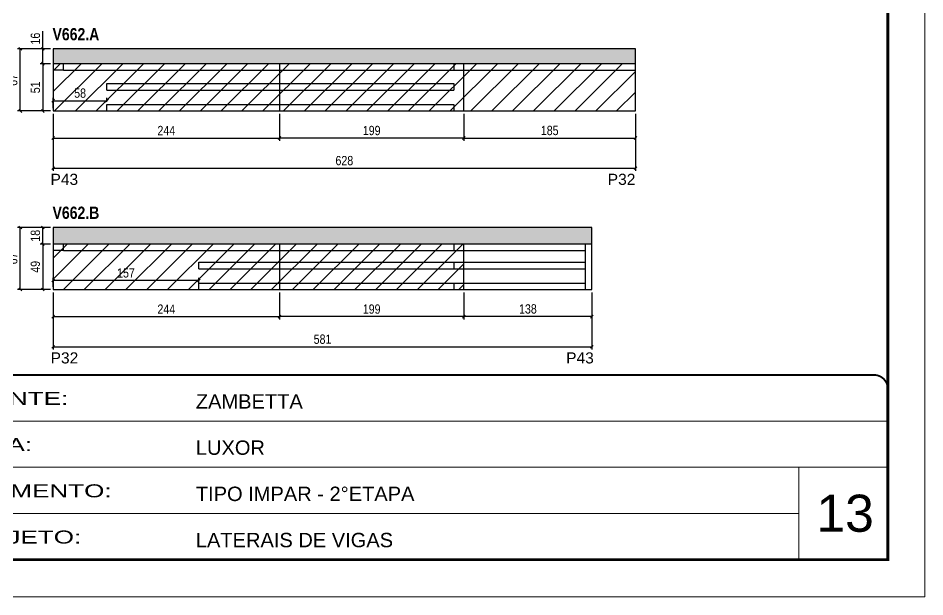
# Model space of a CAD drawing. Extents: x 3309 to 9563, y -2522 to 14608.
# Drawn here: x 3816 to 4794, y 10112 to 10736 of the extents above; entities that cross this region are included whole.
import ezdxf

# ---------------------------------------------------------------- set-up
doc = ezdxf.new("R2010")
doc.units = 0
doc.linetypes.add('CONTINUO', pattern=[0])
doc.linetypes.add('DASHED', pattern=[0.75, 0.5, -0.25])
for name, color, linetype in [('5', 5, 'Continuous'), ('COTA', 241, 'Continuous'), ('NOMENCLATURA', 7, 'Continuous'), ('Painéis', 200, 'Continuous'), ('SARR_2.2x7', 40, 'Continuous')]:
    doc.layers.add(name, color=color, linetype=linetype)
for name, color, linetype, lineweight in [('CARIMBO', 255, 'Continuous', 9), ('Folhas', 255, 'Continuous', 9), ('Hachura', 251, 'Continuous', 9), ('SARRAFO DE PRESSAO', 251, 'DASHED', 9)]:
    doc.layers.add(name, color=color, linetype=linetype, lineweight=lineweight)
doc.styles.add('ARIAL', font='arial.ttf')
doc.styles.add('COTA TECNICA', font='techl___.ttf', dxfattribs={"height": 10})
doc.styles.get("Standard").update_dxf_attribs({"font": 'arial.ttf'})
doc.styles.add('TECNICA', font='techb___.ttf', dxfattribs={"height": 10})
doc.styles.add('Tecnologia', font='')
doc.styles.get('Tecnologia').set_extended_font_data('Forgotten Futurist')
doc.dimstyles.new('PAINEL', dxfattribs={"dimtxt": 10, "dimasz": 3, "dimexe": 3, "dimexo": 3, "dimgap": 3, "dimtad": 1, "dimdec": 1, "dimzin": 12, "dimdsep": 46, "dimtxsty": 'COTA TECNICA', "dimblk1": 'OBLIQUE', "dimblk2": 'OBLIQUE', "dimsah": 1, "dimcen": 0.9, "dimclrd": 4, "dimclre": 4, "dimclrt": 240, "dimadec": 1, "dimazin": 3, "dimtfac": 1, "dimtdec": 1, "dimtmove": 0, "dimatfit": 3, "dimfxl": 1, "dimtolj": 1, "dimtzin": 12, "dimarcsym": 0})

# ---------------------------------------------------------------- blocks, each defined once
blk = doc.blocks.new('9999999999')
at = {"color": 30, "linetype": 'CONTINUO'}
for p, q in [((98564.56, 34379.64), (99583.98, 34379.64)), ((98564.56, 34329.83), (99487.98, 34329.83)), ((99583.98, 34329.83), (99487.98, 34329.83)), ((99487.98, 34329.83), (99487.98, 34230.21)), ((98564.56, 34280.02), (99487.98, 34280.02))]:
    blk.add_line(p, q, dxfattribs=at)
at = {"color": 30, "linetype": 'CONTINUO', "const_width": 2}
blk.add_lwpolyline([(99583.98, 34230.21), (99583.98, 34414.45, 0.414214), (99568.98, 34429.45), (98228.98, 34429.45, 0.414214), (98213.98, 34414.45), (98213.98, 34245.21, 0.414214), (98228.98, 34230.21), (99583.98, 34230.21)], format="xyb", dxfattribs=at)
at = {"layer": 'Folhas'}
blk.add_lwpolyline([(98138.98, 34190.21), (99623.98, 34190.21), (99623.98, 35240.21), (98138.98, 35240.21)], close=True, dxfattribs=at)
at = {"layer": 'Folhas', "color": 30, "const_width": 3}
blk.add_lwpolyline([(98213.98, 34230.21), (99583.98, 34230.21), (99583.98, 35200.21), (98213.98, 35200.21)], close=True, dxfattribs=at)
at = {"color": 7, "linetype": 'Continuous', "ltscale": 5, "style": 'ARIAL'}
for s, height, p in [('ZAMBETTA', 15.483, (98837.68, 34393.13)), ('LUXOR', 15.483, (98837.68, 34343.32)), ('TIPO IMPAR - 2°ETAPA', 15.4829, (98837.68, 34293.51)), ('LATERAIS DE VIGAS', 15.4829, (98837.68, 34243.7))]:
    blk.add_text(s, height=height, dxfattribs=at).set_placement(p)
at = {"layer": 'Folhas', "color": 7, "style": 'Tecnologia', "width": 1.5}
for s, p in [('CLIENTE:', (98573.65, 34397.17)), ('OBRA:', (98573.65, 34347.31)), ('PAVIMENTO:', (98573.65, 34297.5)), ('PROJETO:', (98573.65, 34247.69))]:
    blk.add_text(s, height=14, dxfattribs=at).set_placement(p)
blk = doc.blocks.new('_Oblique')
at = {"color": 0, "linetype": 'ByBlock', "lineweight": -2}
blk.add_line((-0.5, -0.5), (0.5, 0.5), dxfattribs=at)
blk = doc.blocks.new('*D429')
at = {"layer": 'COTA', "color": 4, "lineweight": -2, "transparency": 16777216}
for p, q in [((3854.22, 10632.88), (3854.22, 10571.21)), ((4482.22, 10632.88), (4482.22, 10571.21)), ((3854.22, 10574.21), (4482.22, 10574.21))]:
    blk.add_line(p, q, dxfattribs=at)
at = {"layer": 'Defpoints', "color": 0, "transparency": 16777216}
for p in [(3854.22, 10635.88), (4482.22, 10635.88), (4482.22, 10574.21)]:
    blk.add_point(p, dxfattribs=at)
at = {"layer": 'COTA', "color": 4, "lineweight": -2, "transparency": 16777216, "xscale": 3, "yscale": 3, "zscale": 3, "rotation": 180}
blk.add_blockref('_Oblique', (3854.22, 10574.21), dxfattribs=at)
at = {"layer": 'COTA', "color": 4, "lineweight": -2, "transparency": 16777216, "xscale": 3, "yscale": 3, "zscale": 3}
blk.add_blockref('_Oblique', (4482.22, 10574.21), dxfattribs=at)
at = {"layer": 'COTA', "color": 240, "transparency": 16777216, "insert": (4168.22, 10582.33), "char_height": 10, "attachment_point": 5, "style": 'COTA TECNICA'}
blk.add_mtext('\\A1;628', dxfattribs=at)
blk = doc.blocks.new('*D430')
at = {"layer": 'COTA', "color": 4, "lineweight": -2, "transparency": 16777216}
for p, q in [((3854.22, 10632.88), (3854.22, 10603.7)), ((4098.22, 10632.88), (4098.22, 10603.7)), ((3854.22, 10606.7), (4098.22, 10606.7))]:
    blk.add_line(p, q, dxfattribs=at)
at = {"layer": 'Defpoints', "color": 0, "transparency": 16777216}
for p in [(3854.22, 10635.88), (4098.22, 10635.88), (4098.22, 10606.7)]:
    blk.add_point(p, dxfattribs=at)
at = {"layer": 'COTA', "color": 4, "lineweight": -2, "transparency": 16777216, "xscale": 3, "yscale": 3, "zscale": 3, "rotation": 180}
blk.add_blockref('_Oblique', (3854.22, 10606.7), dxfattribs=at)
at = {"layer": 'COTA', "color": 4, "lineweight": -2, "transparency": 16777216, "xscale": 3, "yscale": 3, "zscale": 3}
blk.add_blockref('_Oblique', (4098.22, 10606.7), dxfattribs=at)
at = {"layer": 'COTA', "color": 240, "transparency": 16777216, "insert": (3976.22, 10614.77), "char_height": 10, "attachment_point": 5, "style": 'COTA TECNICA'}
blk.add_mtext('\\A1;244', dxfattribs=at)
blk = doc.blocks.new('*D428')
at = {"layer": 'COTA', "color": 4, "lineweight": -2, "transparency": 16777216}
for p, q in [((4297.22, 10632.88), (4297.22, 10603.7)), ((4482.22, 10632.88), (4482.22, 10603.7)), ((4297.22, 10606.7), (4482.22, 10606.7))]:
    blk.add_line(p, q, dxfattribs=at)
at = {"layer": 'Defpoints', "color": 0, "transparency": 16777216}
for p in [(4297.22, 10635.88), (4482.22, 10635.88), (4482.22, 10606.7)]:
    blk.add_point(p, dxfattribs=at)
at = {"layer": 'COTA', "color": 4, "lineweight": -2, "transparency": 16777216, "xscale": 3, "yscale": 3, "zscale": 3, "rotation": 180}
blk.add_blockref('_Oblique', (4297.22, 10606.7), dxfattribs=at)
at = {"layer": 'COTA', "color": 4, "lineweight": -2, "transparency": 16777216, "xscale": 3, "yscale": 3, "zscale": 3}
blk.add_blockref('_Oblique', (4482.22, 10606.7), dxfattribs=at)
at = {"layer": 'COTA', "color": 240, "transparency": 16777216, "insert": (4389.72, 10614.83), "char_height": 10, "attachment_point": 5, "style": 'COTA TECNICA'}
blk.add_mtext('\\A1;185', dxfattribs=at)
blk = doc.blocks.new('*D431')
at = {"layer": 'COTA', "color": 4, "lineweight": -2, "transparency": 16777216}
for p, q in [((3854.22, 10638.88), (3854.22, 10649.96)), ((3854.22, 10646.96), (3912.22, 10646.96)), ((3912.22, 10645.88), (3912.22, 10649.96))]:
    blk.add_line(p, q, dxfattribs=at)
at = {"layer": 'Defpoints', "color": 0, "transparency": 16777216}
for p in [(3912.22, 10646.96), (3912.22, 10642.88), (3854.22, 10635.88)]:
    blk.add_point(p, dxfattribs=at)
at = {"layer": 'COTA', "color": 4, "lineweight": -2, "transparency": 16777216, "xscale": 3, "yscale": 3, "zscale": 3, "rotation": 180}
blk.add_blockref('_Oblique', (3854.22, 10646.96), dxfattribs=at)
at = {"layer": 'COTA', "color": 4, "lineweight": -2, "transparency": 16777216, "xscale": 3, "yscale": 3, "zscale": 3}
blk.add_blockref('_Oblique', (3912.22, 10646.96), dxfattribs=at)
at = {"layer": 'COTA', "color": 240, "transparency": 16777216, "insert": (3883.22, 10655.09), "char_height": 10, "attachment_point": 5, "style": 'COTA TECNICA'}
blk.add_mtext('\\A1;58', dxfattribs=at)
blk = doc.blocks.new('*D432')
at = {"layer": 'COTA', "color": 4, "lineweight": -2, "transparency": 16777216}
for p, q in [((4098.22, 10632.88), (4098.22, 10603.7)), ((4297.22, 10632.88), (4297.22, 10603.7)), ((4297.22, 10606.7), (4098.22, 10606.7))]:
    blk.add_line(p, q, dxfattribs=at)
at = {"layer": 'Defpoints', "color": 0, "transparency": 16777216}
for p in [(4098.22, 10635.88), (4297.22, 10635.88), (4098.22, 10606.7)]:
    blk.add_point(p, dxfattribs=at)
at = {"layer": 'COTA', "color": 4, "lineweight": -2, "transparency": 16777216, "xscale": 3, "yscale": 3, "zscale": 3, "rotation": 180}
blk.add_blockref('_Oblique', (4098.22, 10606.7), dxfattribs=at)
at = {"layer": 'COTA', "color": 4, "lineweight": -2, "transparency": 16777216, "xscale": 3, "yscale": 3, "zscale": 3}
blk.add_blockref('_Oblique', (4297.22, 10606.7), dxfattribs=at)
at = {"layer": 'COTA', "color": 240, "transparency": 16777216, "insert": (4197.72, 10614.79), "char_height": 10, "attachment_point": 5, "style": 'COTA TECNICA'}
blk.add_mtext('\\A1;199', dxfattribs=at)
blk = doc.blocks.new('*D1199')
at = {"layer": 'COTA', "color": 4, "lineweight": -2, "transparency": 16777216}
for p, q in [((3854.22, 10440.38), (3854.22, 10378.72)), ((4435.22, 10440.38), (4435.22, 10378.72)), ((3854.22, 10381.72), (4435.22, 10381.72))]:
    blk.add_line(p, q, dxfattribs=at)
at = {"layer": 'Defpoints', "color": 0, "transparency": 16777216}
for p in [(3854.22, 10443.38), (4435.22, 10443.38), (4435.22, 10381.72)]:
    blk.add_point(p, dxfattribs=at)
at = {"layer": 'COTA', "color": 4, "lineweight": -2, "transparency": 16777216, "xscale": 3, "yscale": 3, "zscale": 3, "rotation": 180}
blk.add_blockref('_Oblique', (3854.22, 10381.72), dxfattribs=at)
at = {"layer": 'COTA', "color": 4, "lineweight": -2, "transparency": 16777216, "xscale": 3, "yscale": 3, "zscale": 3}
blk.add_blockref('_Oblique', (4435.22, 10381.72), dxfattribs=at)
at = {"layer": 'COTA', "color": 240, "transparency": 16777216, "insert": (4144.72, 10389.85), "char_height": 10, "attachment_point": 5, "style": 'COTA TECNICA'}
blk.add_mtext('\\A1;581', dxfattribs=at)
blk = doc.blocks.new('*D1200')
at = {"layer": 'COTA', "color": 4, "lineweight": -2, "transparency": 16777216}
for p, q in [((3854.22, 10440.38), (3854.22, 10411.21)), ((4098.22, 10440.38), (4098.22, 10411.21)), ((3854.22, 10414.21), (4098.22, 10414.21))]:
    blk.add_line(p, q, dxfattribs=at)
at = {"layer": 'Defpoints', "color": 0, "transparency": 16777216}
for p in [(3854.22, 10443.38), (4098.22, 10443.38), (4098.22, 10414.21)]:
    blk.add_point(p, dxfattribs=at)
at = {"layer": 'COTA', "color": 4, "lineweight": -2, "transparency": 16777216, "xscale": 3, "yscale": 3, "zscale": 3, "rotation": 180}
blk.add_blockref('_Oblique', (3854.22, 10414.21), dxfattribs=at)
at = {"layer": 'COTA', "color": 4, "lineweight": -2, "transparency": 16777216, "xscale": 3, "yscale": 3, "zscale": 3}
blk.add_blockref('_Oblique', (4098.22, 10414.21), dxfattribs=at)
at = {"layer": 'COTA', "color": 240, "transparency": 16777216, "insert": (3976.22, 10422.28), "char_height": 10, "attachment_point": 5, "style": 'COTA TECNICA'}
blk.add_mtext('\\A1;244', dxfattribs=at)
blk = doc.blocks.new('*D1201')
at = {"layer": 'COTA', "color": 4, "lineweight": -2, "transparency": 16777216}
for p, q in [((4098.22, 10440.38), (4098.22, 10411.21)), ((4297.22, 10440.38), (4297.22, 10411.21)), ((4297.22, 10414.21), (4098.22, 10414.21))]:
    blk.add_line(p, q, dxfattribs=at)
at = {"layer": 'Defpoints', "color": 0, "transparency": 16777216}
for p in [(4098.22, 10443.38), (4297.22, 10443.38), (4098.22, 10414.21)]:
    blk.add_point(p, dxfattribs=at)
at = {"layer": 'COTA', "color": 4, "lineweight": -2, "transparency": 16777216, "xscale": 3, "yscale": 3, "zscale": 3, "rotation": 180}
blk.add_blockref('_Oblique', (4098.22, 10414.21), dxfattribs=at)
at = {"layer": 'COTA', "color": 4, "lineweight": -2, "transparency": 16777216, "xscale": 3, "yscale": 3, "zscale": 3}
blk.add_blockref('_Oblique', (4297.22, 10414.21), dxfattribs=at)
at = {"layer": 'COTA', "color": 240, "transparency": 16777216, "insert": (4197.72, 10422.29), "char_height": 10, "attachment_point": 5, "style": 'COTA TECNICA'}
blk.add_mtext('\\A1;199', dxfattribs=at)
blk = doc.blocks.new('*D1198')
at = {"layer": 'COTA', "color": 4, "lineweight": -2, "transparency": 16777216}
for p, q in [((4297.22, 10440.38), (4297.22, 10411.21)), ((4435.22, 10440.38), (4435.22, 10411.21)), ((4435.22, 10414.21), (4297.22, 10414.21))]:
    blk.add_line(p, q, dxfattribs=at)
at = {"layer": 'Defpoints', "color": 0, "transparency": 16777216}
for p in [(4297.22, 10443.38), (4435.22, 10443.38), (4297.22, 10414.21)]:
    blk.add_point(p, dxfattribs=at)
at = {"layer": 'COTA', "color": 4, "lineweight": -2, "transparency": 16777216, "xscale": 3, "yscale": 3, "zscale": 3, "rotation": 180}
blk.add_blockref('_Oblique', (4297.22, 10414.21), dxfattribs=at)
at = {"layer": 'COTA', "color": 4, "lineweight": -2, "transparency": 16777216, "xscale": 3, "yscale": 3, "zscale": 3}
blk.add_blockref('_Oblique', (4435.22, 10414.21), dxfattribs=at)
at = {"layer": 'COTA', "color": 240, "transparency": 16777216, "insert": (4366.22, 10422.45), "char_height": 10, "attachment_point": 5, "style": 'COTA TECNICA'}
blk.add_mtext('\\A1;138', dxfattribs=at)
blk = doc.blocks.new('*D1202')
at = {"layer": 'COTA', "color": 4, "lineweight": -2, "transparency": 16777216}
for p, q in [((3854.22, 10446.38), (3854.22, 10456.18)), ((4011.22, 10446.38), (4011.22, 10456.18)), ((4011.22, 10453.18), (3854.22, 10453.18))]:
    blk.add_line(p, q, dxfattribs=at)
at = {"layer": 'Defpoints', "color": 0, "transparency": 16777216}
for p in [(3854.22, 10453.18), (3854.22, 10443.38), (4011.22, 10443.38)]:
    blk.add_point(p, dxfattribs=at)
at = {"layer": 'COTA', "color": 4, "lineweight": -2, "transparency": 16777216, "xscale": 3, "yscale": 3, "zscale": 3, "rotation": 180}
blk.add_blockref('_Oblique', (3854.22, 10453.18), dxfattribs=at)
at = {"layer": 'COTA', "color": 4, "lineweight": -2, "transparency": 16777216, "xscale": 3, "yscale": 3, "zscale": 3}
blk.add_blockref('_Oblique', (4011.22, 10453.18), dxfattribs=at)
at = {"layer": 'COTA', "color": 240, "transparency": 16777216, "insert": (3932.72, 10461.29), "char_height": 10, "attachment_point": 5, "style": 'COTA TECNICA'}
blk.add_mtext('\\A1;157', dxfattribs=at)
blk = doc.blocks.new('*D1206')
at = {"layer": 'COTA', "color": 4, "lineweight": -2, "transparency": 16777216}
for p, q in [((3851.22, 10492.38), (3840.11, 10492.38)), ((3843.11, 10492.38), (3843.11, 10443.38)), ((3851.22, 10443.38), (3840.11, 10443.38))]:
    blk.add_line(p, q, dxfattribs=at)
at = {"layer": 'Defpoints', "color": 0, "transparency": 16777216}
for p in [(3854.22, 10492.38), (3843.11, 10443.38), (3854.22, 10443.38)]:
    blk.add_point(p, dxfattribs=at)
at = {"layer": 'COTA', "color": 4, "lineweight": -2, "transparency": 16777216, "xscale": 3, "yscale": 3, "zscale": 3}
for p, rotation in [((3843.11, 10492.38), 90), ((3843.11, 10443.38), 270)]:
    blk.add_blockref('_Oblique', p, dxfattribs=dict(at, rotation=rotation))
at = {"layer": 'COTA', "color": 240, "transparency": 16777216, "insert": (3835.01, 10467.88), "char_height": 10, "attachment_point": 5, "rotation": 90, "style": 'COTA TECNICA'}
blk.add_mtext('\\A1;49', dxfattribs=at)
blk = doc.blocks.new('*D1207')
at = {"layer": 'COTA', "color": 4, "lineweight": -2, "transparency": 16777216}
for p, q in [((3851.22, 10510.38), (3840.11, 10510.38)), ((3843.11, 10492.38), (3843.11, 10510.38)), ((3851.22, 10492.38), (3840.11, 10492.38))]:
    blk.add_line(p, q, dxfattribs=at)
at = {"layer": 'Defpoints', "color": 0, "transparency": 16777216}
for p in [(3843.11, 10510.38), (3854.22, 10510.38), (3854.22, 10492.38)]:
    blk.add_point(p, dxfattribs=at)
at = {"layer": 'COTA', "color": 4, "lineweight": -2, "transparency": 16777216, "xscale": 3, "yscale": 3, "zscale": 3}
for p, rotation in [((3843.11, 10510.38), 90), ((3843.11, 10492.38), 270)]:
    blk.add_blockref('_Oblique', p, dxfattribs=dict(at, rotation=rotation))
at = {"layer": 'COTA', "color": 240, "transparency": 16777216, "insert": (3835.02, 10501.38), "char_height": 10, "attachment_point": 5, "rotation": 90, "style": 'COTA TECNICA'}
blk.add_mtext('\\A1;18', dxfattribs=at)
blk = doc.blocks.new('*D1208')
at = {"layer": 'COTA', "color": 4, "lineweight": -2, "transparency": 16777216}
for p, q in [((3851.22, 10510.38), (3815.76, 10510.38)), ((3818.76, 10443.38), (3818.76, 10510.38)), ((3851.22, 10443.38), (3815.76, 10443.38))]:
    blk.add_line(p, q, dxfattribs=at)
at = {"layer": 'Defpoints', "color": 0, "transparency": 16777216}
for p in [(3818.76, 10510.38), (3854.22, 10510.38), (3854.22, 10443.38)]:
    blk.add_point(p, dxfattribs=at)
at = {"layer": 'COTA', "color": 4, "lineweight": -2, "transparency": 16777216, "xscale": 3, "yscale": 3, "zscale": 3}
for p, rotation in [((3818.76, 10510.38), 90), ((3818.76, 10443.38), 270)]:
    blk.add_blockref('_Oblique', p, dxfattribs=dict(at, rotation=rotation))
at = {"layer": 'COTA', "color": 240, "transparency": 16777216, "insert": (3810.66, 10476.88), "char_height": 10, "attachment_point": 5, "rotation": 90, "style": 'COTA TECNICA'}
blk.add_mtext('\\A1;67', dxfattribs=at)
blk = doc.blocks.new('*D1209')
at = {"layer": 'COTA', "color": 4, "lineweight": -2, "transparency": 16777216}
for p, q in [((3851.22, 10686.88), (3840.11, 10686.88)), ((3843.11, 10686.88), (3843.11, 10635.88)), ((3851.22, 10635.88), (3840.11, 10635.88))]:
    blk.add_line(p, q, dxfattribs=at)
at = {"layer": 'Defpoints', "color": 0, "transparency": 16777216}
for p in [(3854.22, 10686.88), (3843.11, 10635.88), (3854.22, 10635.88)]:
    blk.add_point(p, dxfattribs=at)
at = {"layer": 'COTA', "color": 4, "lineweight": -2, "transparency": 16777216, "xscale": 3, "yscale": 3, "zscale": 3}
for p, rotation in [((3843.11, 10686.88), 90), ((3843.11, 10635.88), 270)]:
    blk.add_blockref('_Oblique', p, dxfattribs=dict(at, rotation=rotation))
at = {"layer": 'COTA', "color": 240, "transparency": 16777216, "insert": (3835, 10661.38), "char_height": 10, "attachment_point": 5, "rotation": 90, "style": 'COTA TECNICA'}
blk.add_mtext('\\A1;51', dxfattribs=at)
blk = doc.blocks.new('*D1210')
at = {"layer": 'COTA', "color": 4, "lineweight": -2, "transparency": 16777216}
for p, q in [((3843.11, 10702.88), (3843.11, 10721.89)), ((3851.22, 10702.88), (3840.11, 10702.88)), ((3843.11, 10686.88), (3843.11, 10702.88)), ((3851.22, 10686.88), (3840.11, 10686.88))]:
    blk.add_line(p, q, dxfattribs=at)
at = {"layer": 'Defpoints', "color": 0, "transparency": 16777216}
for p in [(3843.11, 10702.88), (3854.22, 10702.88), (3854.22, 10686.88)]:
    blk.add_point(p, dxfattribs=at)
at = {"layer": 'COTA', "color": 4, "lineweight": -2, "transparency": 16777216, "xscale": 3, "yscale": 3, "zscale": 3}
for p, rotation in [((3843.11, 10702.88), 90), ((3843.11, 10686.88), 270)]:
    blk.add_blockref('_Oblique', p, dxfattribs=dict(at, rotation=rotation))
at = {"layer": 'COTA', "color": 240, "transparency": 16777216, "insert": (3835.01, 10713.88), "char_height": 10, "attachment_point": 5, "rotation": 90, "style": 'COTA TECNICA'}
blk.add_mtext('\\A1;16', dxfattribs=at)
blk = doc.blocks.new('*D1211')
at = {"layer": 'COTA', "color": 4, "lineweight": -2, "transparency": 16777216}
for p, q in [((3851.22, 10702.88), (3815.76, 10702.88)), ((3818.76, 10635.88), (3818.76, 10702.88)), ((3851.22, 10635.88), (3815.76, 10635.88))]:
    blk.add_line(p, q, dxfattribs=at)
at = {"layer": 'Defpoints', "color": 0, "transparency": 16777216}
for p in [(3818.76, 10702.88), (3854.22, 10702.88), (3854.22, 10635.88)]:
    blk.add_point(p, dxfattribs=at)
at = {"layer": 'COTA', "color": 4, "lineweight": -2, "transparency": 16777216, "xscale": 3, "yscale": 3, "zscale": 3}
for p, rotation in [((3818.76, 10702.88), 90), ((3818.76, 10635.88), 270)]:
    blk.add_blockref('_Oblique', p, dxfattribs=dict(at, rotation=rotation))
at = {"layer": 'COTA', "color": 240, "transparency": 16777216, "insert": (3810.66, 10669.38), "char_height": 10, "attachment_point": 5, "rotation": 90, "style": 'COTA TECNICA'}
blk.add_mtext('\\A1;67', dxfattribs=at)

msp = doc.modelspace()

# ---------------------------------------------------------------- hatches: boundary and pattern name
at = {"layer": 'COTA'}
h = msp.add_hatch(dxfattribs=at)
h.set_pattern_fill('AR-CONC', color=256, scale=0.03)
h.set_pattern_definition([(50, (-2904.7056, -166.7846), (5.46554, -0.4781726), [0.5715, -6.2865]), (355, (-2904.7056, -166.7846), (-1.0573026, 5.7317054), [0.4572, -5.0292175]), (100.451445, (-2904.25, -166.8244), (4.4082374, 5.2535326), [0.4857003, -5.3427073]), (46.1842, (-2904.7056, -165.2606), (8.1323712, -1.26127), [0.85725, -9.42975]), (96.63556, (-2904.028, -165.366), (7.122124, 7.4227837), [0.7285507, -8.014068]), (351.18415, (-2904.7056, -165.261), (7.122124, 7.422784), [0.685799, -7.543792]), (21, (-2903.9436, -165.6416), (4.5484317, -3.067956), [0.5715, -6.2865]), (326, (-2903.9436, -165.6416), (1.8540609, 5.525639), [0.4572, -5.0292]), (71.451445, (-2903.5645, -165.897), (6.4024926, 2.457683), [0.4857003, -5.3426981]), (37.5, (-2904.7056, -166.7846), (0.0926581, 2.53665117), [0, -4.96824, 0, -5.1054, 0, -5.04825]), (7.5, (-2904.7056, -166.7846), (2.0045899, 3.00541724), [0, -2.91084, 0, -4.85394, 0, -1.92405]), (327.5, (-2906.4048, -166.7846), (4.06771786, -0.17186232), [0, -1.905, 0, -5.9436, 0, -7.8867]), (317.5, (-2907.167, -166.7846), (4.4438754, 0.7627947), [0, -2.4765, 0, -3.94716, 0, -5.6007])])
h.paths.add_polyline_path([(4482.22, 10686.88), (4482.22, 10702.88), (3854.22, 10702.88), (3854.22, 10686.88)])
h = msp.add_hatch(dxfattribs=at)
h.set_pattern_fill('AR-CONC', color=256, scale=0.03)
h.set_pattern_definition([(50, (0, -383.2728), (5.46554, -0.4781726), [0.5715, -6.2865]), (355, (0, -383.273), (-1.0573026, 5.7317054), [0.4572, -5.0292175]), (100.451445, (0.4555, -383.3126), (4.4082374, 5.2535326), [0.4857003, -5.3427073]), (46.1842, (0, -381.749), (8.1323712, -1.26127), [0.85725, -9.42975]), (96.63556, (0.678, -381.854), (7.122124, 7.422784), [0.7285507, -8.014068]), (351.18415, (0, -381.749), (7.122124, 7.422784), [0.685799, -7.543792]), (21, (0.762, -382.1298), (4.5484317, -3.067956), [0.5715, -6.2865]), (326, (0.762, -382.13), (1.8540609, 5.525639), [0.4572, -5.0292]), (71.451445, (1.141, -382.3854), (6.4024926, 2.457683), [0.4857003, -5.342698]), (37.5, (0, -383.2728), (0.0926581, 2.53665117), [0, -4.96824, 0, -5.1054, 0, -5.04825]), (7.5, (0, -383.2728), (2.0045899, 3.00541724), [0, -2.91084, 0, -4.85394, 0, -1.92405]), (327.5, (-1.6993, -383.2728), (4.06771786, -0.17186232), [0, -1.905, 0, -5.9436, 0, -7.8867]), (317.5, (-2.4613, -383.2728), (4.4438754, 0.7627947), [0, -2.4765, 0, -3.94716, 0, -5.6007])])
h.paths.add_polyline_path([(3854.22, 10510.38), (3854.22, 10492.38), (4435.22, 10492.38), (4435.22, 10510.38)])
at = {"layer": 'Hachura', "linetype": 'ByBlock'}
h = msp.add_hatch(dxfattribs=at)
h.set_pattern_fill('ANSI31', color=256, scale=5)
h.paths.add_polyline_path([(4098.22, 10686.88), (3854.22, 10686.88), (3854.22, 10635.88), (4098.22, 10635.88)])
h.paths.add_polyline_path([(4297.22, 10686.88), (4098.22, 10686.88), (4098.22, 10635.88), (4297.22, 10635.88)])
h.paths.add_polyline_path([(4482.22, 10686.88), (4297.22, 10686.88), (4297.22, 10635.88), (4482.22, 10635.88)])
h.paths.add_polyline_path([(4297.22, 10492.38), (4098.22, 10492.38), (4098.22, 10443.38), (4297.22, 10443.38)])
h.paths.add_polyline_path([(4098.22, 10492.38), (3854.22, 10492.38), (3854.22, 10443.38), (4098.22, 10443.38)])

# ---------------------------------------------------------------- linework, layer by layer
at = {"layer": 'COTA'}
for p, q in [((4482.22, 10702.88), (3854.22, 10702.88)), ((3854.22, 10702.88), (3854.22, 10686.88)), ((4482.22, 10686.88), (4482.22, 10702.88)), ((4286.22, 10686.88), (4286.22, 10679.88)), ((4286.22, 10665.38), (4286.22, 10658.38)), ((4286.22, 10642.88), (4286.22, 10635.88)), ((4435.22, 10510.38), (3854.22, 10510.38)), ((3854.22, 10510.38), (3854.22, 10492.38)), ((4435.22, 10492.38), (4435.22, 10510.38)), ((4286.22, 10492.38), (4286.22, 10485.38)), ((4286.22, 10472.88), (4286.22, 10465.88)), ((4286.22, 10450.38), (4286.22, 10443.38))]:
    msp.add_line(p, q, dxfattribs=at)
at = {"layer": 'Painéis', "linetype": 'ByBlock'}
for p, q in [((4482.22, 10686.88), (3854.22, 10686.88)), ((3854.22, 10686.88), (3854.22, 10635.88)), ((4098.22, 10686.88), (4098.22, 10635.88)), ((4297.22, 10635.88), (4297.22, 10686.88)), ((4482.22, 10635.88), (4482.22, 10686.88)), ((3854.22, 10635.88), (4482.22, 10635.88)), ((4435.22, 10492.38), (3854.22, 10492.38)), ((3854.22, 10492.38), (3854.22, 10443.38)), ((4098.22, 10492.38), (4098.22, 10443.38)), ((4297.22, 10443.38), (4297.22, 10492.38)), ((4435.22, 10443.38), (4435.22, 10492.38)), ((3854.22, 10443.38), (4435.22, 10443.38))]:
    msp.add_line(p, q, dxfattribs=at)
at = {"layer": 'SARR_2.2x7', "linetype": 'Continuous'}
for p, q in [((3865.22, 10679.88), (3854.22, 10679.88)), ((3865.22, 10679.88), (3865.22, 10686.88)), ((3865.22, 10679.88), (4098.22, 10679.88)), ((4098.22, 10679.88), (4286.22, 10679.88)), ((4286.22, 10679.88), (4297.22, 10679.88)), ((4297.22, 10679.88), (4482.22, 10679.88)), ((3912.22, 10658.38), (3912.22, 10665.38)), ((3912.22, 10665.38), (4098.22, 10665.38)), ((4098.22, 10665.38), (4286.22, 10665.38)), ((3912.22, 10658.38), (4098.22, 10658.38)), ((4098.22, 10658.38), (4286.22, 10658.38)), ((3912.22, 10635.88), (3912.22, 10642.88)), ((3912.22, 10642.88), (4098.22, 10642.88)), ((4098.22, 10642.88), (4286.22, 10642.88)), ((3865.22, 10485.38), (3854.22, 10485.38)), ((3865.22, 10485.38), (3865.22, 10492.38)), ((3865.22, 10485.38), (4098.22, 10485.38)), ((4098.22, 10485.38), (4286.22, 10485.38)), ((4286.22, 10485.38), (4297.22, 10485.38)), ((4297.22, 10485.38), (4428.22, 10485.38)), ((4428.22, 10443.38), (4428.22, 10492.38)), ((4011.22, 10465.88), (4011.22, 10472.88)), ((4011.22, 10472.88), (4098.22, 10472.88)), ((4011.22, 10465.88), (4098.22, 10465.88)), ((4098.22, 10472.88), (4286.22, 10472.88)), ((4098.22, 10465.88), (4286.22, 10465.88)), ((4286.22, 10472.88), (4297.22, 10472.88)), ((4286.22, 10465.88), (4297.22, 10465.88)), ((4297.22, 10472.88), (4428.22, 10472.88)), ((4297.22, 10465.88), (4428.22, 10465.88)), ((4011.22, 10443.38), (4011.22, 10450.38)), ((4011.22, 10450.38), (4098.22, 10450.38)), ((4098.22, 10450.38), (4286.22, 10450.38)), ((4286.22, 10450.38), (4297.22, 10450.38)), ((4297.22, 10450.38), (4428.22, 10450.38))]:
    msp.add_line(p, q, dxfattribs=at)

# ---------------------------------------------------------------- block references
at = {"layer": 'SARRAFO DE PRESSAO', "color": 6, "linetype": 'ByBlock'}
msp.add_blockref('9999999999', (-94829.61, -24078.07), dxfattribs=at)

# ---------------------------------------------------------------- texts
at = {"layer": '5', "linetype": 'Continuous'}
for s, p in [('P43', (3851.31, 10556.2)), ('P32', (4452.33, 10556.2)), ('P32', (3851.43, 10363.71)), ('P43', (4407.47, 10363.71))]:
    msp.add_text(s, height=12, rotation=359.99996, dxfattribs=at).set_placement(p)
at = {"layer": 'CARIMBO', "style": 'ARIAL'}
msp.add_text('13', height=40, dxfattribs=at).set_placement((4677.23, 10182.28))
at = {"layer": 'NOMENCLATURA', "style": 'TECNICA'}
for s, p in [('V662.A', (3853.51, 10712.06)), ('V662.B', (3853.51, 10519.57))]:
    msp.add_text(s, height=13.2, dxfattribs=at).set_placement(p)

# ---------------------------------------------------------------- dimensions: what is measured, and where the dimension line sits
at = {"layer": 'COTA'}
for base, p1, p2, angle, picture, middle in [((3843.11, 10702.88), (3854.22, 10686.88), (3854.22, 10702.88), 90, '*D1210', (3835.01, 10713.88)), ((3818.76, 10702.88), (3854.22, 10635.88), (3854.22, 10702.88), 90, '*D1211', (3810.66, 10669.38)), ((3843.11, 10635.88), (3854.22, 10686.88), (3854.22, 10635.88), 90, '*D1209', (3835, 10661.38)), ((3912.22, 10646.96), (3854.22, 10635.88), (3912.22, 10642.88), 180, '*D431', (3883.22, 10655.09)), ((4482.22, 10574.21), (3854.22, 10635.88), (4482.22, 10635.88), 180, '*D429', (4168.22, 10582.33)), ((4098.22, 10606.7), (3854.22, 10635.88), (4098.22, 10635.88), 0, '*D430', (3976.22, 10614.77)), ((4098.22, 10606.7), (4297.22, 10635.88), (4098.22, 10635.88), 180, '*D432', (4197.72, 10614.79)), ((3818.76, 10510.38), (3854.22, 10443.38), (3854.22, 10510.38), 90, '*D1208', (3810.66, 10476.88)), ((3843.11, 10510.38), (3854.22, 10492.38), (3854.22, 10510.38), 90, '*D1207', (3835.02, 10501.38)), ((3843.11, 10443.38), (3854.22, 10492.38), (3854.22, 10443.38), 90, '*D1206', (3835.01, 10467.88)), ((3854.22, 10453.18), (4011.22, 10443.38), (3854.22, 10443.38), 180, '*D1202', (3932.72, 10461.29)), ((4435.22, 10381.72), (3854.22, 10443.38), (4435.22, 10443.38), 180, '*D1199', (4144.72, 10389.85)), ((4098.22, 10414.21), (3854.22, 10443.38), (4098.22, 10443.38), 0, '*D1200', (3976.22, 10422.28)), ((4098.22, 10414.21), (4297.22, 10443.38), (4098.22, 10443.38), 180, '*D1201', (4197.72, 10422.29)), ((4297.22, 10414.21), (4435.22, 10443.38), (4297.22, 10443.38), 180, '*D1198', (4366.22, 10422.45))]:
    dim = msp.add_linear_dim(base=base, p1=p1, p2=p2, angle=angle, dimstyle='PAINEL', dxfattribs=at)
    dim.commit()
    dim.dimension.update_dxf_attribs({"geometry": picture, "text_midpoint": middle})
dim = msp.add_linear_dim(base=(4482.22, 10606.7), p1=(4297.22, 10635.88), p2=(4482.22, 10635.88), angle=0, dimstyle='PAINEL', override={"dimtmove": 1}, dxfattribs=at)
dim.commit()
dim.dimension.update_dxf_attribs({"geometry": '*D428', "text_midpoint": (4389.72, 10614.83)})

doc.saveas('drawing.dxf')
